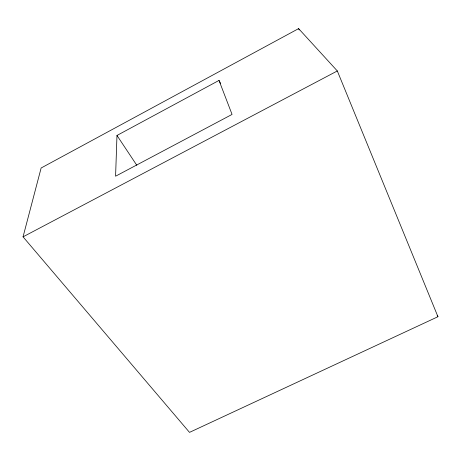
<?xml version="1.0" encoding="UTF-8"?>
<svg xmlns="http://www.w3.org/2000/svg" width="461" height="461" viewBox="0 0 461 461"><rect width="100%" height="100%" fill="white"/><g stroke="black" fill="none" stroke-linecap="round" stroke-linejoin="round"><path stroke-width="0.69" d="M116.979 135.459L115.584 176.206L232.062 114.42L219.004 80.427L116.979 135.459L136.802 165.28M23.05 236.839L41.133 167.994L298.607 28.622L337.319 70.959L437.95 316.719L189.511 432.378L23.05 236.839L337.319 70.959M437.166 315.514L437.95 316.719M219.004 80.427L220.681 83.591M298.607 28.622L299.172 29.942"/></g></svg>
